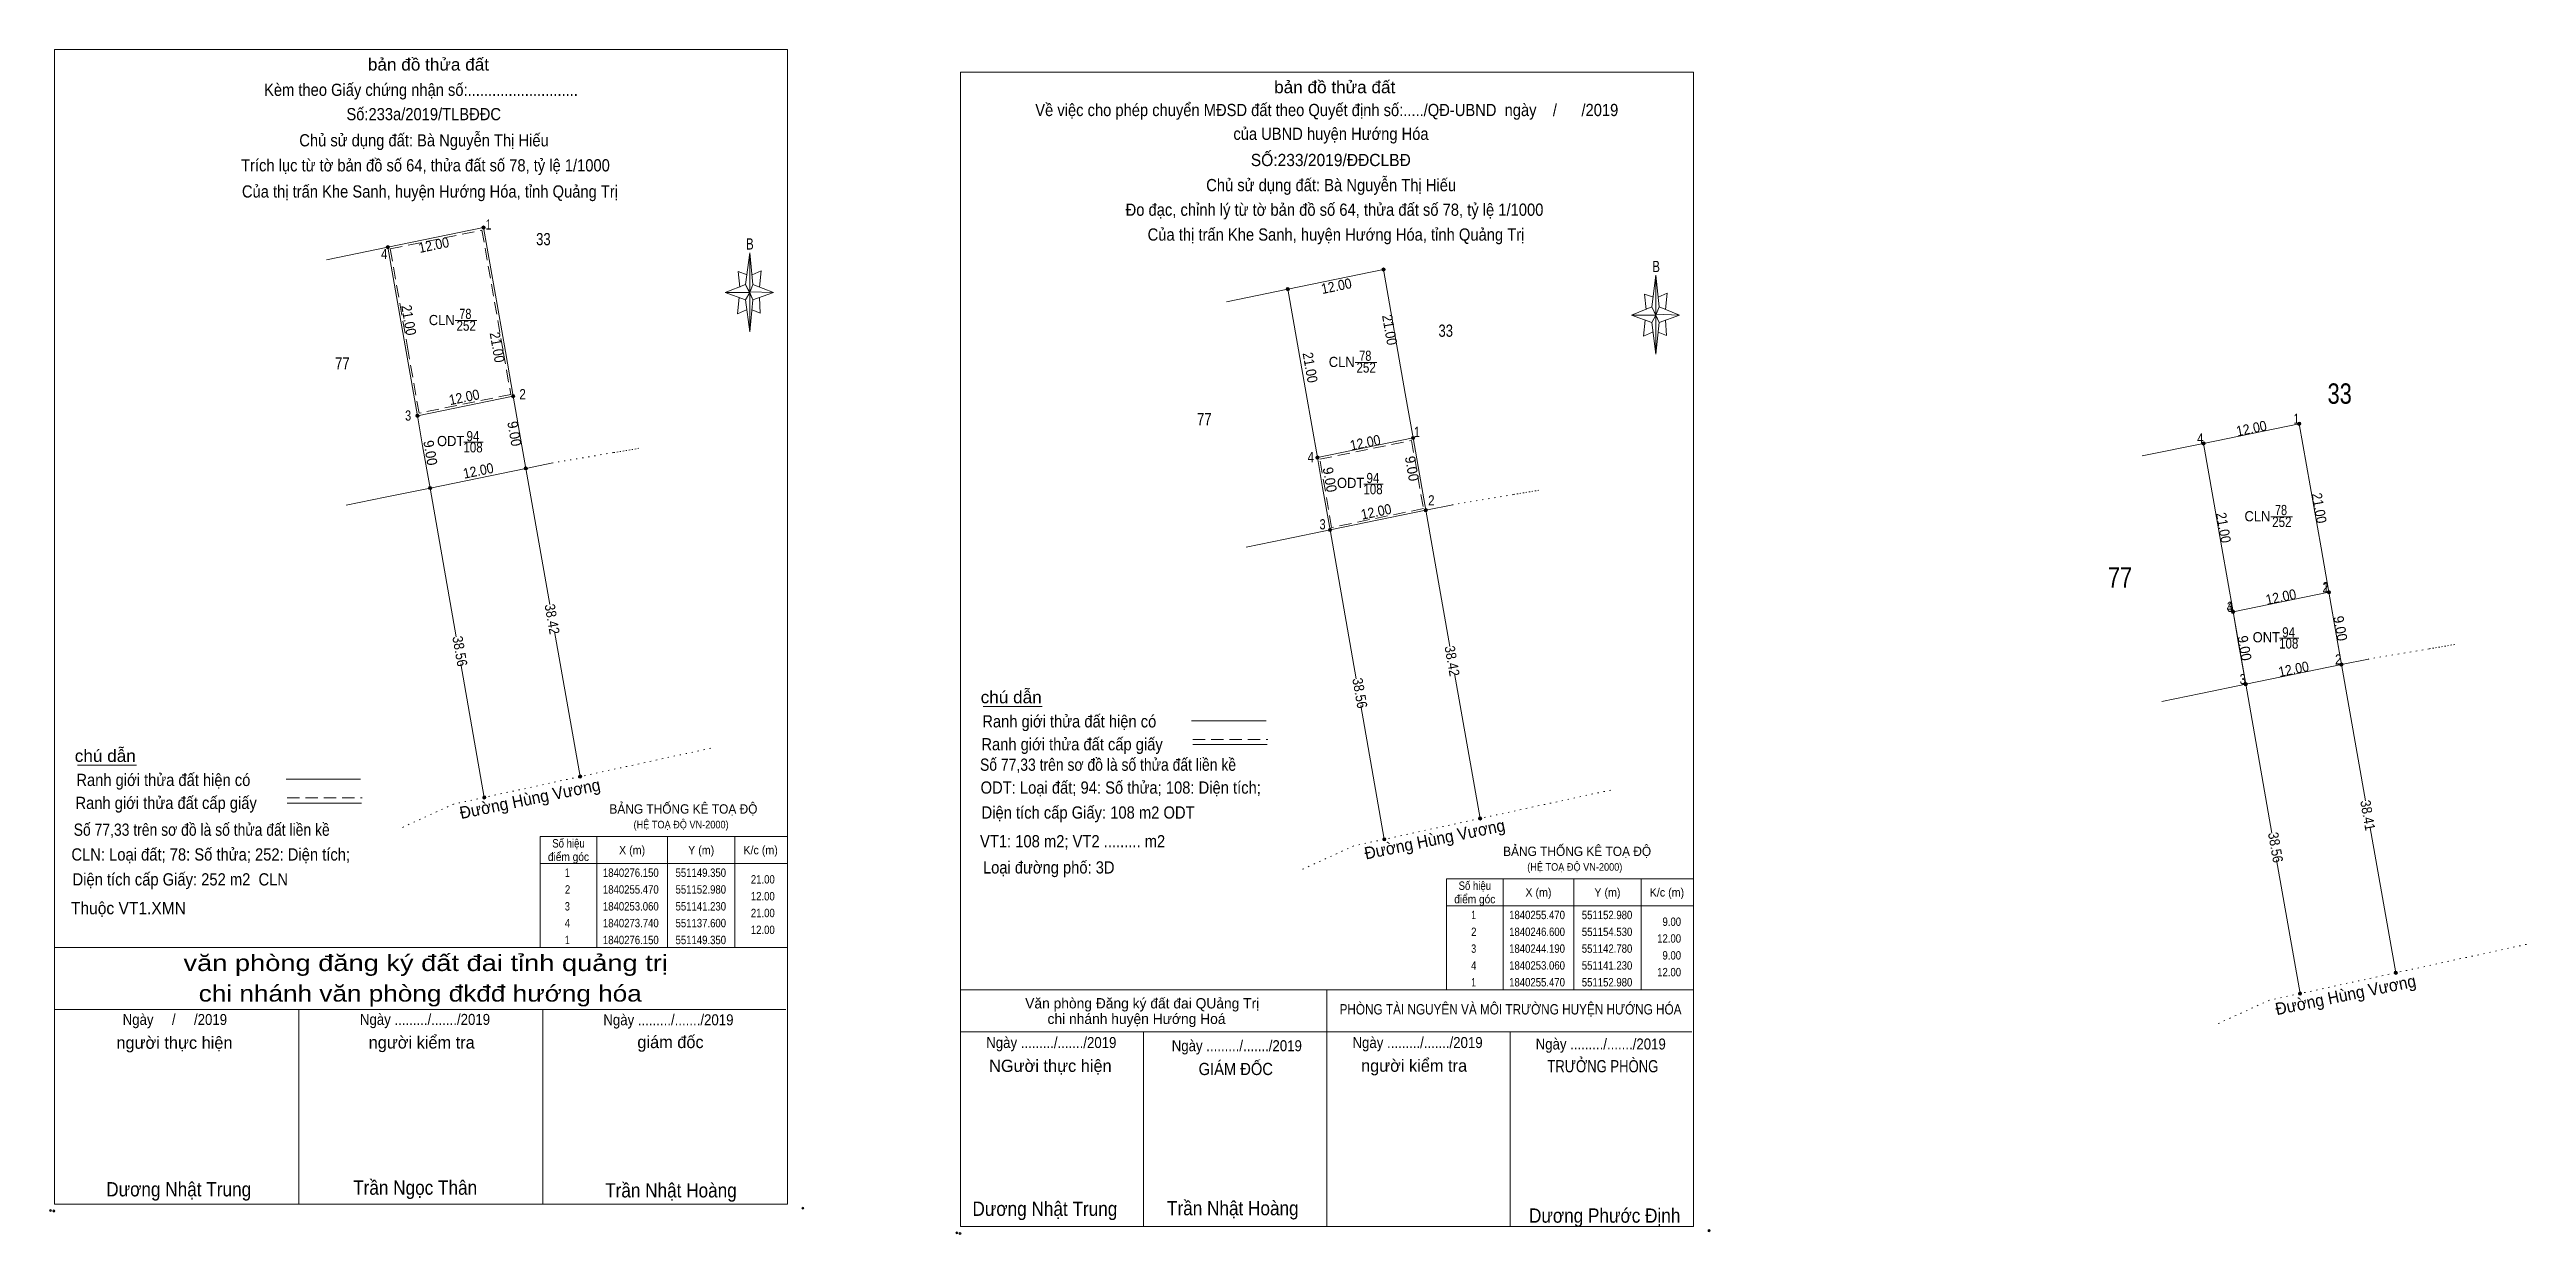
# Model space of a CAD drawing. Header units: metres. Extents: x 550873 to 551177, y 1840177 to 1840322.
import ezdxf
from ezdxf.enums import TextEntityAlignment as Align

# ---------------------------------------------------------------- set-up
doc = ezdxf.new("R2010")
doc.units = ezdxf.units.M
doc.header["$LTSCALE"] = 0.5
doc.header["$PDMODE"] = 32
doc.header["$PDSIZE"] = 0.25
doc.linetypes.add('DOTTED', pattern=[1.5, 0.3, -1.2])
doc.linetypes.add('MEDIUM_DASHED', pattern=[4.5, 3, -1.5])
for name, color, linetype, lineweight in [('1', 7, 'Continuous', 13), ('10', 7, 'DOTTED', 13), ('17', 7, 'Continuous', 13), ('28', 7, 'Continuous', 13), ('5', 7, 'Continuous', 13), ('6', 7, 'Continuous', 13), ('63', 7, 'Continuous', 13)]:
    doc.layers.add(name, color=color, linetype=linetype, lineweight=lineweight)

msp = doc.modelspace()

# ---------------------------------------------------------------- hatches: boundary and pattern name
at = {"layer": '63'}
for points in [[(550926.74, 1840300.23, 1), (550926.34, 1840300.23, 1)], [(550914.99, 1840297.82, 1), (550914.59, 1840297.82, 1)], [(551025.43, 1840292.68, 1), (551025.03, 1840292.68, 1)], [(551037.18, 1840295.09, 1), (551036.78, 1840295.09, 1)], [(550918.62, 1840277.14, 1), (550918.22, 1840277.14, 1)], [(550930.37, 1840279.55, 1), (550929.97, 1840279.55, 1)], [(551040.81, 1840274.41, 1), (551040.41, 1840274.41, 1)], [(551149.55, 1840276.15, 1), (551149.15, 1840276.15, 1)], [(551029.06, 1840272, 1), (551028.66, 1840272, 1)], [(551137.8, 1840273.74, 1), (551137.4, 1840273.74, 1)], [(550920.17, 1840268.27, 1), (550919.77, 1840268.27, 1)], [(550931.92, 1840270.68, 1), (550931.52, 1840270.68, 1)], [(551042.36, 1840265.54, 1), (551041.96, 1840265.54, 1)], [(551030.61, 1840263.13, 1), (551030.21, 1840263.13, 1)], [(551141.43, 1840253.06, 1), (551141.03, 1840253.06, 1)], [(551153.18, 1840255.47, 1), (551152.78, 1840255.47, 1)], [(551142.98, 1840244.19, 1), (551142.58, 1840244.19, 1)], [(551154.73, 1840246.6, 1), (551154.33, 1840246.6, 1)], [(550938.58, 1840232.85, 1), (550938.18, 1840232.85, 1)], [(550926.83, 1840230.29, 1), (550926.43, 1840230.29, 1)], [(551049.02, 1840227.71, 1), (551048.62, 1840227.71, 1)], [(551037.27, 1840225.15, 1), (551036.87, 1840225.15, 1)], [(551161.39, 1840208.77, 1), (551160.99, 1840208.77, 1)], [(551149.64, 1840206.21, 1), (551149.24, 1840206.21, 1)]]:
    msp.add_hatch(color=256, dxfattribs=at).paths.add_polyline_path(points)

# ---------------------------------------------------------------- linework, layer by layer
at = {"layer": '1', "linetype": 'MEDIUM_DASHED'}
for points in [[(550917.29, 1840285.05), (550915.08, 1840297.62), (550926.34, 1840299.93), (550928.96, 1840284.97)], [(550928.96, 1840284.97), (550929.88, 1840279.75), (550918.62, 1840277.44), (550917.29, 1840285.05)]]:
    msp.add_lwpolyline(points, dxfattribs=at)
at = {"layer": '1'}
for points in [[(551139.85, 1840260.93), (551137.6, 1840273.74), (551149.35, 1840276.15), (551152.02, 1840260.93)], [(551152.02, 1840260.93), (551152.98, 1840255.47), (551141.23, 1840253.06), (551139.85, 1840260.93)]]:
    msp.add_lwpolyline(points, dxfattribs=at)
msp.add_lwpolyline([(551152.98, 1840255.47), (551154.53, 1840246.6), (551142.78, 1840244.19), (551141.23, 1840253.06)], close=True, dxfattribs=at)
at = {"layer": '10'}
for p, q in [((550942.48, 1840272.61), (550935.02, 1840271.36)), ((550942.48, 1840272.61), (550935.02, 1840271.36)), ((550945.61, 1840273.14), (550942.48, 1840272.61)), ((550945.26, 1840273.08), (550942.48, 1840272.61)), ((551052.92, 1840267.47), (551045.46, 1840266.22)), ((551052.92, 1840267.47), (551045.46, 1840266.22)), ((551056.05, 1840268), (551052.92, 1840267.47)), ((551055.7, 1840267.94), (551052.92, 1840267.47)), ((551165.29, 1840248.53), (551157.83, 1840247.28)), ((551165.29, 1840248.53), (551157.83, 1840247.28)), ((551168.42, 1840249.06), (551165.29, 1840248.53)), ((551168.07, 1840249), (551165.29, 1840248.53)), ((550954.42, 1840236.33), (550922.88, 1840229.48)), ((550922.88, 1840229.48), (550916.56, 1840226.6)), ((551064.86, 1840231.19), (551033.32, 1840224.34)), ((551033.32, 1840224.34), (551027, 1840221.46)), ((551177.23, 1840212.25), (551145.69, 1840205.4)), ((551145.69, 1840205.4), (551139.37, 1840202.52))]:
    msp.add_line(p, q, dxfattribs=at)
at = {"layer": '10', "linetype": 'Continuous'}
for p, q in [((550919.97, 1840268.27), (550914.45, 1840267.13)), ((551030.41, 1840263.13), (551024.89, 1840261.99)), ((551142.78, 1840244.19), (551137.26, 1840243.05))]:
    msp.add_line(p, q, dxfattribs=at)
at = {"layer": '17'}
for p, q in [((550987.84, 1840241.44), (550995.08, 1840241.44)), ((550876.72, 1840234.26), (550883.94, 1840234.26))]:
    msp.add_line(p, q, dxfattribs=at)
at = {"layer": '28'}
for p, q in [((550914.79, 1840297.82), (550926.54, 1840300.23)), ((550907.26, 1840296.28), (550914.79, 1840297.82)), ((551017.7, 1840291.14), (551025.23, 1840292.68)), ((551025.23, 1840292.68), (551036.98, 1840295.09)), ((550930.17, 1840279.55), (550931.23, 1840273.46)), ((550918.42, 1840277.14), (550919.06, 1840273.46)), ((551040.61, 1840274.41), (551041.67, 1840268.32)), ((551137.6, 1840273.74), (551149.35, 1840276.15)), ((550919.06, 1840273.46), (550919.97, 1840268.27)), ((550931.23, 1840273.46), (550931.72, 1840270.68)), ((550931.72, 1840270.68), (550935.02, 1840271.36)), ((551028.86, 1840272), (551029.5, 1840268.32)), ((551130.07, 1840272.2), (551137.6, 1840273.74)), ((550919.97, 1840268.27), (550931.72, 1840270.68)), ((551029.5, 1840268.32), (551030.41, 1840263.13)), ((551041.67, 1840268.32), (551042.16, 1840265.54)), ((550914.45, 1840267.13), (550909.67, 1840266.16)), ((551030.41, 1840263.13), (551042.16, 1840265.54)), ((551042.16, 1840265.54), (551045.46, 1840266.22)), ((551024.89, 1840261.99), (551020.11, 1840261.02)), ((551141.23, 1840253.06), (551141.87, 1840249.38)), ((551152.98, 1840255.47), (551154.04, 1840249.38)), ((551141.87, 1840249.38), (551142.78, 1840244.19)), ((551154.04, 1840249.38), (551154.53, 1840246.6)), ((551154.53, 1840246.6), (551157.83, 1840247.28)), ((551142.78, 1840244.19), (551154.53, 1840246.6)), ((551137.26, 1840243.05), (551132.48, 1840242.08))]:
    msp.add_line(p, q, dxfattribs=at)
for points in [[(550926.54, 1840300.23), (550929.21, 1840285.01), (550930.17, 1840279.55)], [(550914.79, 1840297.82), (550917.04, 1840285.01), (550918.42, 1840277.14)], [(551025.23, 1840292.68), (551027.48, 1840279.87), (551028.86, 1840272)], [(551036.98, 1840295.09), (551039.65, 1840279.87), (551040.61, 1840274.41)], [(551149.35, 1840276.15), (551152.02, 1840260.93), (551152.98, 1840255.47)], [(551137.6, 1840273.74), (551139.85, 1840260.93), (551141.23, 1840253.06)]]:
    msp.add_lwpolyline(points, dxfattribs=at)
at = {"layer": '28', "linetype": 'MEDIUM_DASHED'}
msp.add_lwpolyline([(551040.41, 1840274.11), (551041.87, 1840265.74), (551030.61, 1840263.43), (551029.15, 1840271.8)], close=True, dxfattribs=at)
at = {"layer": '5'}
for p, q in [((550958.7, 1840293.25), (550959.2, 1840297.15)), ((550959.6, 1840293.25), (550962.1, 1840292.25)), ((551069.9, 1840290.49), (551070.4, 1840294.39)), ((550958.7, 1840291.35), (550956.2, 1840292.25)), ((550959.6, 1840291.35), (550959.2, 1840287.45)), ((550960.5, 1840289.75), (550959.5, 1840290.15)), ((550960.4, 1840291.65), (550960.5, 1840289.75)), ((551069.9, 1840288.6), (551067.4, 1840289.48)), ((551070.79, 1840290.49), (551073.3, 1840289.48)), ((551070.79, 1840288.6), (551070.4, 1840284.69)), ((551071.69, 1840287), (551070.69, 1840287.4)), ((551071.59, 1840288.89), (551071.69, 1840287)), ((550873.87, 1840211.86), (550963.82, 1840211.86)), ((551030.02, 1840177.61), (551030.02, 1840206.66)), ((550873.87, 1840204.26), (550963.62, 1840204.26)), ((550873.87, 1840204.26), (550963.62, 1840204.26)), ((550873.87, 1840204.26), (550963.62, 1840204.26)), ((550903.85, 1840180.37), (550903.85, 1840204.26)), ((550933.83, 1840180.37), (550933.83, 1840204.26)), ((550985.07, 1840201.5), (551074.82, 1840201.5)), ((550985.07, 1840201.5), (551074.82, 1840201.5)), ((550985.07, 1840201.5), (551074.82, 1840201.5)), ((551007.52, 1840177.61), (551007.52, 1840201.5)), ((551052.52, 1840177.61), (551052.52, 1840201.5)), ((551075.02, 1840177.61), (551075.02, 1840201.5))]:
    msp.add_line(p, q, dxfattribs=at)
for points in [[(550873.87, 1840322.09), (550963.82, 1840322.09), (550963.82, 1840180.37), (550873.87, 1840180.37)], [(550985.07, 1840319.33), (551075.02, 1840319.33), (551075.02, 1840177.61), (550985.07, 1840177.61)], [(550959.2, 1840297.15), (550959.6, 1840293.25), (550959.2, 1840292.25)], [(550959.2, 1840292.25), (550956.2, 1840292.25), (550958.7, 1840293.25), (550959.6, 1840291.35), (550962.1, 1840292.25), (550959.2, 1840292.35)], [(551070.4, 1840294.39), (551070.79, 1840290.49), (551070.4, 1840289.48)], [(550959.2, 1840292.25), (550959.2, 1840287.45), (550958.7, 1840291.35)], [(551070.4, 1840289.48), (551067.4, 1840289.48), (551069.9, 1840290.49), (551070.79, 1840288.6), (551073.3, 1840289.48), (551070.4, 1840289.6)], [(551070.4, 1840289.48), (551070.4, 1840284.69), (551069.9, 1840288.6)]]:
    msp.add_lwpolyline(points, close=True, dxfattribs=at)
for points in [[(550959.2, 1840292.25), (550958.7, 1840293.25), (550956.2, 1840292.25)], [(550958.9, 1840294.45), (550957.8, 1840294.84), (550958, 1840292.94)], [(550959.5, 1840294.45), (550960.6, 1840294.94), (550960.4, 1840292.94)], [(550957.9, 1840291.65), (550957.7, 1840289.65), (550958.8, 1840290.15)], [(550959.2, 1840292.25), (550959.6, 1840291.35), (550962.1, 1840292.25)], [(551070.4, 1840289.48), (551069.9, 1840290.49), (551067.4, 1840289.48)], [(551070.1, 1840291.69), (551069, 1840292.08), (551069.2, 1840290.19)], [(551070.4, 1840289.48), (551070.79, 1840288.6), (551073.3, 1840289.48)], [(551070.69, 1840291.69), (551071.79, 1840292.19), (551071.59, 1840290.19)], [(551069.1, 1840288.89), (551068.89, 1840286.89), (551070, 1840287.4)], [(550963.82, 1840180.37), (550873.87, 1840180.37), (550873.87, 1840204.26)], [(551075.02, 1840177.61), (550985.07, 1840177.61), (550985.07, 1840201.5)]]:
    msp.add_lwpolyline(points, dxfattribs=at)
for p in [(550873.4, 1840179.6), (550873.81, 1840179.53), (550984.6, 1840176.84), (550985, 1840176.77)]:
    msp.add_point(p, dxfattribs=at)
at = {"layer": '6'}
for p, q in [((551013.43, 1840239.69), (551022.56, 1840239.69)), ((551013.57, 1840236.77), (551022.7, 1840236.77)), ((550902.3, 1840232.52), (550911.43, 1840232.52)), ((550902.44, 1840229.6), (550911.57, 1840229.6)), ((550985.07, 1840206.66), (551075.02, 1840206.66))]:
    msp.add_line(p, q, dxfattribs=at)
at = {"layer": '6', "linetype": 'MEDIUM_DASHED'}
for p, q in [((551013.57, 1840237.38), (551022.76, 1840237.38)), ((550902.44, 1840230.22), (550911.63, 1840230.22))]:
    msp.add_line(p, q, dxfattribs=at)
at = {"layer": '6'}
for p in [(550965.72, 1840179.87), (551076.92, 1840177.11)]:
    msp.add_point(p, dxfattribs=at)
at = {"layer": '63'}
for p, q in [((550923.06, 1840288.82), (550925.72, 1840288.82)), ((551033.5, 1840283.68), (551036.16, 1840283.68)), ((550930.17, 1840279.55), (550918.42, 1840277.14)), ((551040.61, 1840274.41), (551028.86, 1840272)), ((550924.13, 1840273.9), (550926.49, 1840273.9)), ((550923.17, 1840250), (550919.97, 1840268.27)), ((550934.66, 1840253.97), (550931.72, 1840270.68)), ((551034.57, 1840268.76), (551036.93, 1840268.76)), ((551045.1, 1840248.83), (551042.16, 1840265.54)), ((551033.61, 1840244.86), (551030.41, 1840263.13)), ((551145.87, 1840264.74), (551148.53, 1840264.74)), ((551152.98, 1840255.47), (551141.23, 1840253.06)), ((550938.38, 1840232.85), (550935.25, 1840250.64)), ((551146.94, 1840249.82), (551149.3, 1840249.82)), ((550926.63, 1840230.29), (550923.75, 1840246.7)), ((551048.82, 1840227.71), (551045.69, 1840245.5)), ((551145.98, 1840225.92), (551142.78, 1840244.19)), ((551157.47, 1840229.89), (551154.53, 1840246.6)), ((551037.07, 1840225.15), (551034.19, 1840241.56)), ((551161.19, 1840208.77), (551158.06, 1840226.56)), ((550940.44, 1840225.48), (550940.44, 1840211.86)), ((550949.12, 1840225.48), (550949.12, 1840211.86)), ((550957.38, 1840225.48), (550957.38, 1840211.86)), ((551149.44, 1840206.21), (551146.56, 1840222.62)), ((550933.5, 1840222.18), (550963.82, 1840222.18)), ((551051.65, 1840220.29), (551051.65, 1840206.66)), ((551060.32, 1840220.29), (551060.32, 1840206.66)), ((551068.58, 1840220.29), (551068.58, 1840206.66)), ((551044.71, 1840216.98), (551075.02, 1840216.98))]:
    msp.add_line(p, q, dxfattribs=at)
for points in [[(550933.5, 1840225.48), (550963.82, 1840225.48), (550963.82, 1840211.86), (550933.5, 1840211.86)], [(551044.71, 1840220.29), (551075.02, 1840220.29), (551075.02, 1840206.66), (551044.71, 1840206.66)]]:
    msp.add_lwpolyline(points, close=True, dxfattribs=at)
for centre in [(550926.54, 1840300.23), (550926.54, 1840300.23), (550914.79, 1840297.82), (551025.23, 1840292.68), (551036.98, 1840295.09), (551036.98, 1840295.09), (550918.42, 1840277.14), (550930.17, 1840279.55), (551040.61, 1840274.41), (551149.35, 1840276.15), (551149.35, 1840276.15), (551028.86, 1840272), (551137.6, 1840273.74), (550919.97, 1840268.27), (550931.72, 1840270.68), (551042.16, 1840265.54), (551030.41, 1840263.13), (551141.23, 1840253.06), (551152.98, 1840255.47), (551142.78, 1840244.19), (551154.53, 1840246.6), (550938.38, 1840232.85), (550926.63, 1840230.29), (551048.82, 1840227.71), (551037.07, 1840225.15), (551161.19, 1840208.77), (551149.44, 1840206.21)]:
    msp.add_circle(centre, 0.2, dxfattribs=at)

# ---------------------------------------------------------------- texts
at = {"layer": '1'}
for s, height, width, p in [('CLN', 1.25, 0.95, (550921.405, 1840288.26)), ('78', 1.25, 0.8, (550924.3, 1840289.02)), ('252', 1.25, 0.85, (550924.405, 1840287.57)), ('CLN', 1.25, 0.95, (551031.845, 1840283.12)), ('252', 1.25, 0.85, (551034.845, 1840282.43)), ('78', 1.25, 0.8, (551034.74, 1840283.88)), ('ODT', 1.25, 0.95, (550922.5, 1840273.41)), ('94', 1.25, 0.85, (550925.235, 1840274.01)), ('108', 1.25, 0.85, (550925.245, 1840272.64)), ('ODT', 1.25, 0.95, (551032.94, 1840268.27)), ('108', 1.25, 0.85, (551035.685, 1840267.5)), ('94', 1.25, 0.85, (551035.675, 1840268.87)), ('CLN', 1.25, 0.95, (551144.215, 1840264.18)), ('78', 1.25, 0.8, (551147.11, 1840264.94)), ('252', 1.25, 0.85, (551147.215, 1840263.49)), ('ONT', 1.25, 0.95, (551145.31, 1840249.33)), ('94', 1.25, 0.85, (551148.045, 1840249.93)), ('108', 1.25, 0.85, (551148.055, 1840248.56)), ('BẢNG THỐNG KÊ TOẠ ĐỘ ', 1.149, 0.95, (550951.265, 1840228.3)), ('(HỆ TOẠ ĐỘ VN-2000)', 0.9329, 0.9, (550950.775, 1840226.49)), ('BẢNG THỐNG KÊ TOẠ ĐỘ ', 1.149, 0.95, (551060.935, 1840223.1)), ('(HỆ TOẠ ĐỘ VN-2000)', 0.9329, 0.9, (551060.445, 1840221.29))]:
    msp.add_text(s, height=height, dxfattribs=dict(at, width=width)).set_placement(p, align=Align.CENTER)
at = {"layer": '10', "width": 0.8}
for s, height, p in [('33', 1.5, (550933.88, 1840298.07)), ('33', 1.5, (551044.61, 1840286.83)), ('77', 1.5, (550909.215, 1840282.82)), ('33', 2.5, (551154.31, 1840278.61)), ('77', 1.5, (551014.985, 1840275.98)), ('77', 2.5, (551127.35, 1840256.04))]:
    msp.add_text(s, height=height, dxfattribs=at).set_placement(p, align=Align.CENTER)
at = {"layer": '5'}
for s, height, width, p in [('bản đồ thửa đất', 1.499, 1.05, (550919.775, 1840319.51)), ('Kèm theo Giấy chứng nhận số:...........................', 1.499, 0.9, (550918.855, 1840316.4)), ('bản đồ thửa đất', 1.499, 1.05, (551030.985, 1840316.73)), ('Số:233a/2019/TLBĐĐC', 1.5, 0.9, (550919.19, 1840313.41)), ('Về việc cho phép chuyển MĐSD đất theo Quyết định số:...../QĐ-UBND  ngày    /      /2019', 1.5, 0.9, (551030.01, 1840313.92)), ('Chủ sử dụng đất: Bà Nguyễn Thị Hiếu', 1.5, 0.9, (550919.23, 1840310.2)), ('của UBND huyện Hướng Hóa', 1.499, 0.9, (551030.53, 1840311)), ('Trích lục từ tờ bản đồ số 64, thửa đất số 78, tỷ lệ 1/1000 ', 1.5, 0.9, (550919.655, 1840307.13)), ('SỐ:233/2019/ĐĐCLBĐ', 1.503, 0.95, (551030.505, 1840307.78)), ('Của thị trấn Khe Sanh, huyện Hướng Hóa, tỉnh Quảng Trị', 1.5, 0.9, (550919.96, 1840303.92)), ('Chủ sử dụng đất: Bà Nguyễn Thị Hiếu', 1.503, 0.9, (551030.55, 1840304.7)), ('Đo đạc, chỉnh lý từ tờ bản đồ số 64, thửa đất số 78, tỷ lệ 1/1000 ', 1.503, 0.9, (551031.21, 1840301.68)), ('B', 1.377, 0.75, (550959.22, 1840297.54)), ('Của thị trấn Khe Sanh, huyện Hướng Hóa, tỉnh Quảng Trị', 1.503, 0.9, (551031.145, 1840298.63)), ('B', 1.377, 0.75, (551070.43, 1840294.77)), ('văn phòng đăng ký đất đai tỉnh quảng trị', 1.999, 1.25, (550919.435, 1840208.98)), ('chi nhánh văn phòng đkđđ hướng hóa', 1.999, 1.2, (550918.765, 1840205.23)), ('Ngày     /     /2019', 1.349, 0.9, (550888.655, 1840202.36)), ('Ngày ........./......./2019', 1.349, 0.9, (550919.35, 1840202.37)), ('Ngày ........./......./2019', 1.349, 0.9, (550949.22, 1840202.32)), ('Ngày ........./......./2019', 1.349, 0.9, (550996.21, 1840199.53)), ('Ngày ........./......./2019', 1.349, 0.9, (551018.97, 1840199.14)), ('Ngày ........./......./2019', 1.349, 0.9, (551041.15, 1840199.53)), ('Ngày ........./......./2019', 1.349, 0.9, (551063.63, 1840199.35)), ('TRƯỞNG PHÒNG', 1.499, 0.8, (551063.89, 1840196.55)), ('GIÁM ĐỐC', 1.499, 0.9, (551018.845, 1840196.21)), ('Dương Nhật Trung', 1.751, 0.9, (550889.125, 1840181.32)), ('Trần Ngọc Thân', 1.75, 0.9, (550918.14, 1840181.52)), ('Trần Nhật Hoàng', 1.749, 0.9, (550949.53, 1840181.19)), ('Dương Nhật Trung', 1.75, 0.9, (550995.42, 1840178.93)), ('Trần Nhật Hoàng', 1.749, 0.9, (551018.48, 1840179)), ('Dương Phước Định', 1.75, 0.9, (551064.115, 1840178.09))]:
    msp.add_text(s, height=height, dxfattribs=dict(at, width=width)).set_placement(p, align=Align.CENTER)
for s, height, p in [('người thực hiện', 1.499, (550888.605, 1840199.44)), ('người kiểm tra', 1.499, (550918.945, 1840199.47)), ('giám đốc', 1.499, (550949.475, 1840199.52)), ('người kiểm tra', 1.499, (551040.725, 1840196.62)), ('NGười thực hiện', 1.5, (550996.095, 1840196.6))]:
    msp.add_text(s, height=height, dxfattribs=at).set_placement(p, align=Align.CENTER)
at = {"layer": '6'}
for s, height, width, p in [('chú dẫn', 1.499, 1.05, (550987.54, 1840241.85)), ('Ranh giới thửa đất hiện có ', 1.499, 0.9, (550987.74, 1840238.88)), ('chú dẫn', 1.499, 1.05, (550876.37, 1840234.65)), ('Số 77,33 trên sơ đồ là số thửa đất liền kề', 1.503, 0.85, (550987.46, 1840233.56)), ('Ranh giới thửa đất cấp giấy', 1.499, 0.9, (550987.63, 1840236.07)), ('Ranh giới thửa đất hiện có ', 1.499, 0.9, (550876.57, 1840231.69)), ('ODT: Loại đất; 94: Số thửa; 108: Diện tích;', 1.503, 0.9, (550987.53, 1840230.75)), ('Ranh giới thửa đất cấp giấy', 1.499, 0.9, (550876.46, 1840228.87)), ('Diện tích cấp Giấy: 108 m2 ODT', 1.503, 0.9, (550987.65, 1840227.69)), ('Số 77,33 trên sơ đồ là số thửa đất liền kề', 1.503, 0.85, (550876.24, 1840225.58)), ('VT1: 108 m2; VT2 ......... m2', 1.503, 0.9, (550987.46, 1840224.16)), ('CLN: Loại đất; 78: Số thửa; 252: Diện tích;', 1.503, 0.9, (550875.96, 1840222.54)), ('Loại đường phố: 3D', 1.5, 0.9, (550987.82, 1840220.95)), ('Diện tích cấp Giấy: 252 m2  CLN', 1.503, 0.9, (550876.1, 1840219.48)), ('Thuộc VT1.XMN', 1.503, 0.95, (550875.9, 1840215.95))]:
    msp.add_text(s, height=height, dxfattribs=dict(at, width=width)).set_placement(p)
for s, p in [(' Văn phòng Đăng ký đất đai QUảng Trị', (551007.13, 1840204.39)), ('chi nhánh huyện Hướng Hoá', (551006.665, 1840202.48))]:
    msp.add_text(s, height=1.267, dxfattribs=at).set_placement(p, align=Align.CENTER)
at = {"layer": '6', "width": 0.85}
msp.add_text('PHÒNG TÀI NGUYÊN VÀ MÔI TRƯỜNG HUYỆN HƯỚNG HÓA', height=1.269, dxfattribs=at).set_placement((551052.56, 1840203.65), align=Align.CENTER)
at = {"layer": '63'}
for s, height, rotation, width, p in [('12.00', 1.25, 11.591, 0.9, (550920.5544, 1840297.4906)), ('12.00', 1.25, 11.591, 0.9, (551031.3144, 1840292.4506)), ('21.00', 1.25, 279.956, 0.9, (550916.753, 1840288.7731)), ('21.00', 1.25, 279.956, 0.9, (551037.113, 1840287.5731)), ('21.00', 1.25, 279.956, 0.9, (550927.603, 1840285.4331)), ('21.00', 1.25, 279.956, 0.9, (551027.363, 1840282.9531)), ('12.00', 1.25, 11.591, 0.9, (550924.2844, 1840278.8106)), ('9.00', 1.25, 279.912, 0.95, (550929.7108, 1840274.8276)), ('12.00', 1.25, 11.591, 0.9, (551034.8544, 1840273.2306)), ('12.00', 1.25, 11.591, 0.9, (551143.6044, 1840274.9706)), ('9.00', 1.25, 279.912, 0.95, (550919.4008, 1840272.4776)), ('12.00', 1.25, 11.591, 0.9, (550926.0144, 1840269.7806)), ('9.00', 1.25, 279.912, 0.95, (551039.8508, 1840270.5476)), ('9.00', 1.25, 279.912, 0.95, (551029.7708, 1840269.1876)), ('12.00', 1.25, 11.591, 0.9, (551036.1944, 1840264.7506)), ('21.00', 1.25, 279.956, 0.9, (551139.443, 1840263.2931)), ('21.00', 1.25, 279.956, 0.9, (551151.183, 1840265.7031)), ('38.42', 1.25, 279.985, 0.9, (550934.343, 1840252.0684)), ('12.00', 1.25, 11.591, 0.9, (551147.2244, 1840254.2906)), ('38.56', 1.25, 279.946, 0.9, (550923.0218, 1840248.1279)), ('9.00', 1.25, 279.912, 0.95, (551142.0208, 1840248.5076)), ('9.00', 1.25, 279.912, 0.95, (551153.7808, 1840250.9276)), ('38.42', 1.25, 279.985, 0.9, (551044.783, 1840246.9284)), ('12.00', 1.25, 11.591, 0.9, (551148.7844, 1840245.4306)), ('38.56', 1.25, 279.946, 0.9, (551033.4618, 1840242.9879)), ('Đường Hùng Vương', 1.5, 11.591, 0.95, (550932.3743, 1840229.3956)), ('38.41', 1.25, 279.985, 0.9, (551157.1516, 1840227.9834)), ('Đường Hùng Vương', 1.5, 11.591, 0.95, (551043.4043, 1840224.4256)), ('38.56', 1.25, 279.946, 0.9, (551145.8318, 1840224.0479)), ('Đường Hùng Vương', 1.5, 11.591, 0.95, (551155.1843, 1840205.3156))]:
    msp.add_text(s, height=height, rotation=rotation, dxfattribs=dict(at, width=width)).set_placement(p, align=Align.CENTER)
for s, height, width, p in [(' 1', 1.25, 0.75, (550927.49, 1840299.99)), (' 4', 1.25, 0.85, (550914.74, 1840296.37)), (' 2', 1.25, 0.85, (550931.72, 1840279.16)), (' 3', 1.25, 0.8, (550917.65, 1840276.54)), (' 1', 1.25, 0.75, (551149.35, 1840276.15)), (' 1', 1.25, 0.75, (551041.43, 1840274.53)), (' 4', 1.25, 0.85, (551137.6, 1840273.74)), (' 4', 1.25, 0.85, (551028.45, 1840271.44)), (' 2', 1.25, 0.85, (551043.24, 1840266.13)), (' 3', 1.25, 0.8, (551029.87, 1840263.19)), (' 2', 1.25, 0.85, (551152.98, 1840255.47)), (' 1', 1.25, 0.75, (551152.98, 1840255.47)), (' 4', 1.25, 0.85, (551141.23, 1840253.06)), (' 3', 1.25, 0.8, (551141.23, 1840253.06)), (' 2', 1.25, 0.85, (551154.53, 1840246.6)), (' 3', 1.25, 0.8, (551142.78, 1840244.19)), ('21.00', 1.032, 0.85, (550962.27, 1840219.72)), ('21.00', 1.032, 0.85, (550962.27, 1840215.59)), ('12.00', 1.032, 0.85, (550962.27, 1840217.65)), ('12.00', 1.032, 0.85, (550962.27, 1840213.52)), ('12.00', 1.032, 0.85, (551073.49, 1840212.46)), ('9.00', 1.032, 0.85, (551073.49, 1840214.52)), ('9.00', 1.032, 0.85, (551073.49, 1840210.39)), ('12.00', 1.032, 0.85, (551073.49, 1840208.33))]:
    msp.add_text(s, height=height, dxfattribs=dict(at, width=width)).set_placement(p, align=Align.RIGHT)
for s, width, p in [('điểm góc', 0.9, (550936.955, 1840222.49)), ('Số hiệu', 0.85, (550936.96, 1840224.14)), ('X (m)', 0.95, (550944.765, 1840223.31)), ('Y (m)', 0.95, (550953.24, 1840223.31)), ('K/c (m)', 0.95, (550960.535, 1840223.31)), (' 1', 0.75, (550936.665, 1840220.54)), ('1840276.150', 0.85, (550944.605, 1840220.54)), ('551149.350', 0.85, (550953.195, 1840220.54)), ('Số hiệu', 0.85, (551048.18, 1840218.94)), (' 3', 0.8, (550936.665, 1840216.41)), (' 2', 0.85, (550936.68, 1840218.48)), ('1840255.470', 0.85, (550944.605, 1840218.48)), ('1840253.060', 0.85, (550944.605, 1840216.41)), ('551152.980', 0.85, (550953.195, 1840218.48)), ('551141.230', 0.85, (550953.195, 1840216.41)), ('điểm góc', 0.9, (551048.175, 1840217.29)), ('X (m)', 0.95, (551055.985, 1840218.12)), ('Y (m)', 0.95, (551064.45, 1840218.12)), ('K/c (m)', 0.95, (551071.755, 1840218.12)), (' 4', 0.85, (550936.675, 1840214.35)), ('1840273.740', 0.85, (550944.605, 1840214.35)), ('551137.600', 0.85, (550953.195, 1840214.35)), (' 2', 0.85, (551047.89, 1840213.28)), (' 1', 0.75, (551047.885, 1840215.35)), ('1840255.470', 0.85, (551055.815, 1840215.35)), ('1840246.600', 0.85, (551055.815, 1840213.28)), ('551152.980', 0.85, (551064.405, 1840215.35)), ('551154.530', 0.85, (551064.405, 1840213.28)), (' 1', 0.75, (550936.665, 1840212.28)), ('1840276.150', 0.85, (550944.605, 1840212.28)), ('551149.350', 0.85, (550953.195, 1840212.28)), (' 3', 0.8, (551047.885, 1840211.22)), ('1840244.190', 0.85, (551055.815, 1840211.22)), ('551142.780', 0.85, (551064.405, 1840211.22)), (' 4', 0.85, (551047.885, 1840209.15)), (' 1', 0.75, (551047.885, 1840207.09)), ('1840253.060', 0.85, (551055.815, 1840209.15)), ('1840255.470', 0.85, (551055.815, 1840207.09)), ('551141.230', 0.85, (551064.405, 1840209.15)), ('551152.980', 0.85, (551064.405, 1840207.09))]:
    msp.add_text(s, height=1.032, dxfattribs=dict(at, width=width)).set_placement(p, align=Align.CENTER)

doc.saveas('drawing.dxf')
